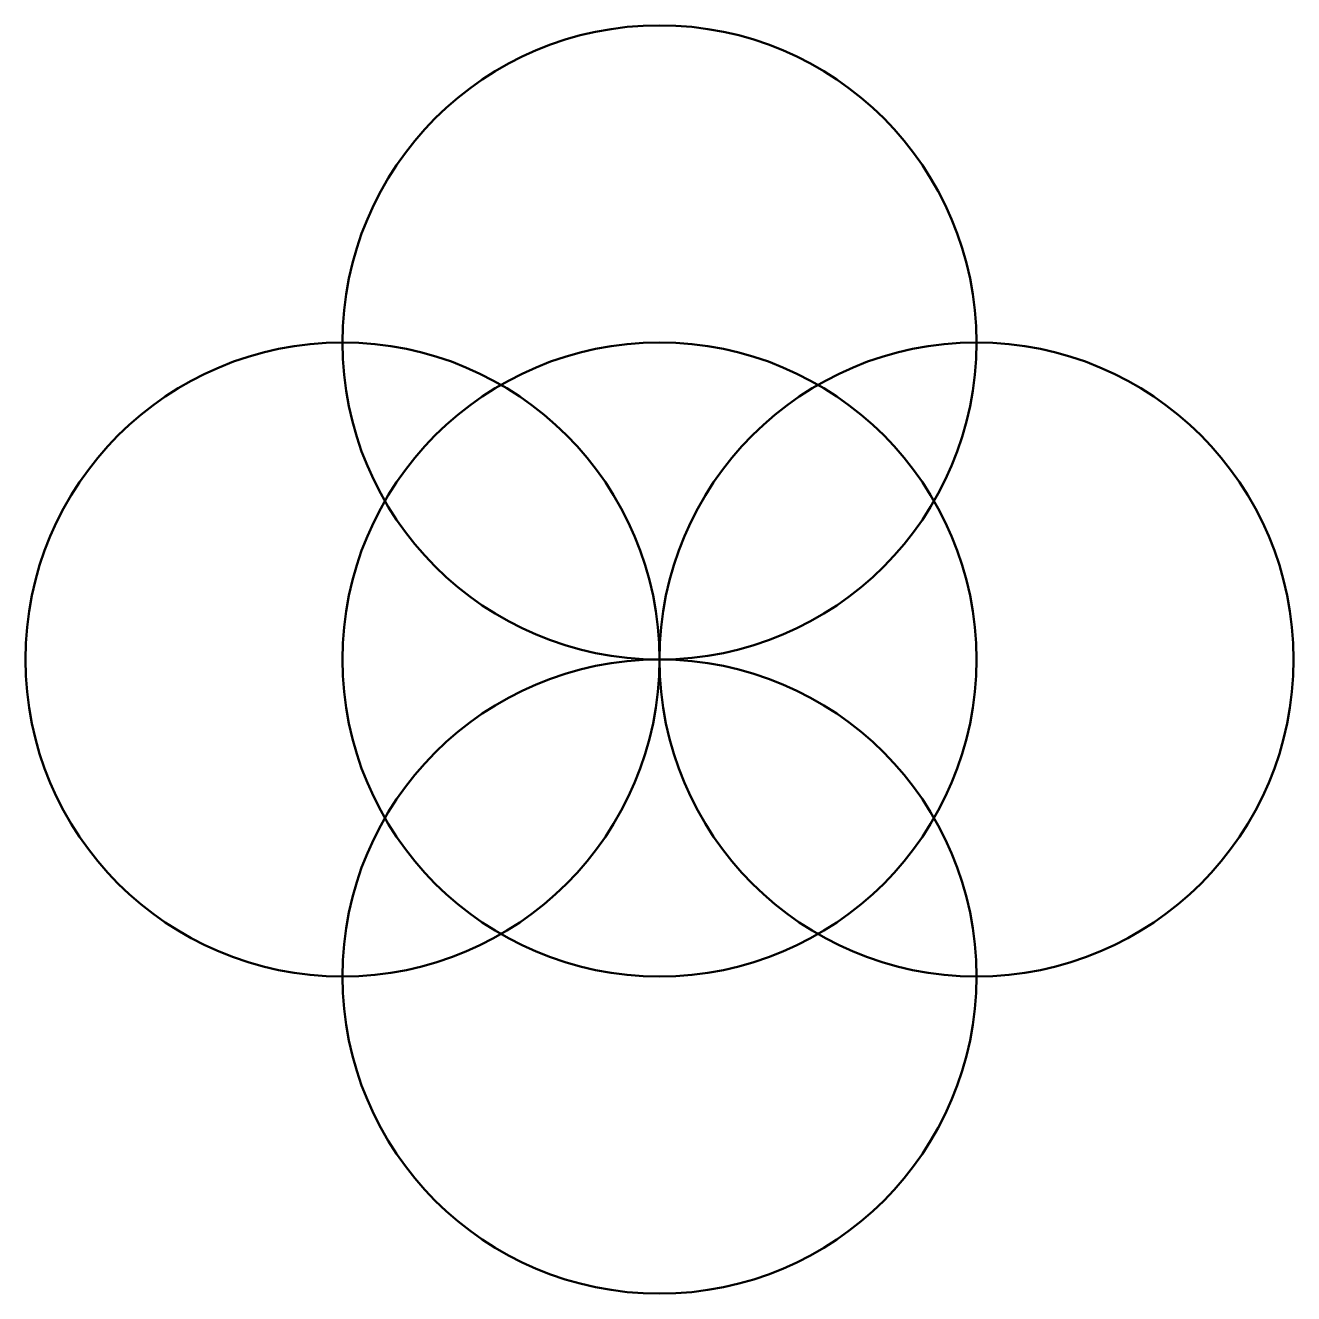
# Model space of a CAD drawing. Header units: millimetres. Extents: x 697 to 1187, y 350 to 840.
import ezdxf

# ---------------------------------------------------------------- set-up
doc = ezdxf.new("R2010")
doc.units = ezdxf.units.MM

msp = doc.modelspace()

# ---------------------------------------------------------------- linework, layer by layer
at = {"lineweight": 50}
for centre in [(942.3, 717.29), (819.9, 594.88), (942.3, 594.88), (1064.71, 594.88), (942.3, 472.47)]:
    msp.add_circle(centre, 122.41, dxfattribs=at)

doc.saveas('drawing.dxf')
